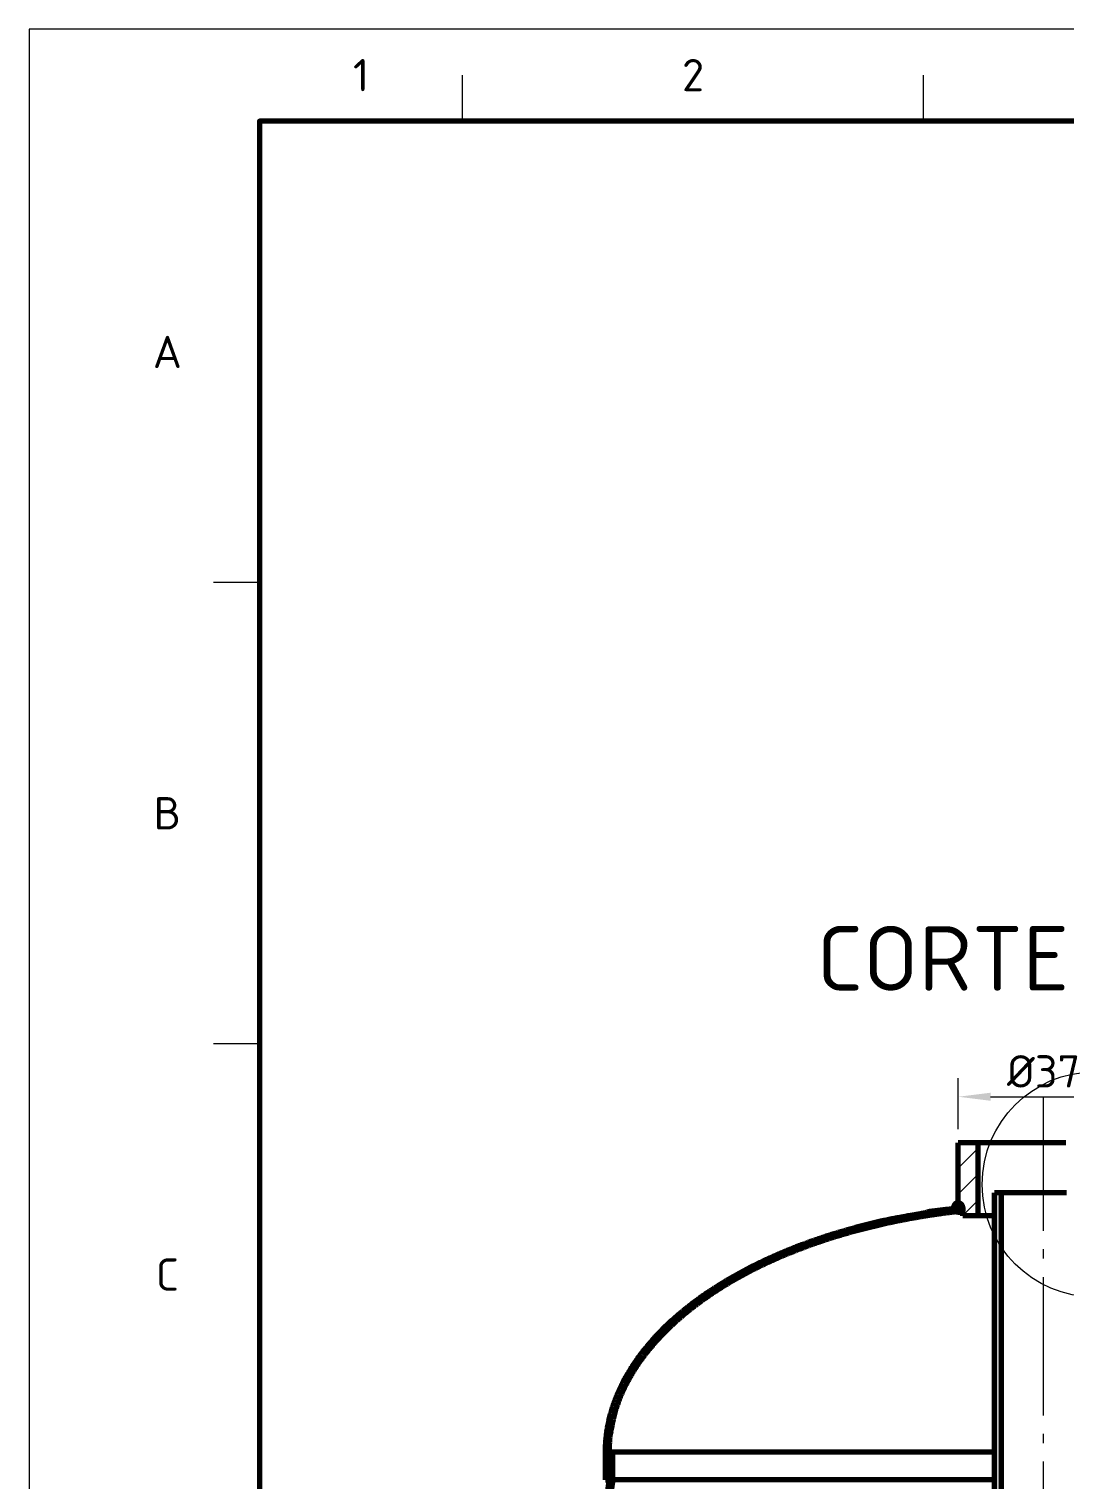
# Model space of a CAD drawing. Header units: millimetres. Extents: x 0 to 2382, y 0 to 420.
# Drawn here: x 654 to 766.3, y 262.7 to 420 of the extents above; entities that cross this region are included whole.
import ezdxf
from ezdxf.enums import TextEntityAlignment as Align

# ---------------------------------------------------------------- set-up
doc = ezdxf.new("R2010")
doc.units = ezdxf.units.MM
doc.linetypes.add('IRAM-F-TRAZO-PUNTO', pattern=[20, 15, -2, 1, -2])
for name, color, linetype, lineweight in [('01-VISIBLE', 7, 'CONTINUOUS', 70), ('03-EJE', 1, 'IRAM-F-TRAZO-PUNTO', 18), ('04-COTA', 3, 'CONTINUOUS', 18), ('05-RAYADO', 8, 'CONTINUOUS', 18), ('06-TEXTO', 7, 'CONTINUOUS', 25), ('07-RECUADRO', 7, 'CONTINUOUS', 70), ('08-FINA', 5, 'CONTINUOUS', 18)]:
    doc.layers.add(name, color=color, linetype=linetype, lineweight=lineweight)
doc.styles.add('ISO3098', font='isocpeur.ttf')
doc.dimstyles.new('FLAMA-IRAM', dxfattribs={"dimtxt": 3.5, "dimasz": 3.5, "dimexe": 2, "dimexo": 1.5, "dimgap": 1, "dimtad": 1, "dimdec": 1, "dimtxsty": 'ISO3098', "dimblk": 'IRAM_FLECHA', "dimblk1": 'IRAM_FLECHA', "dimblk2": 'IRAM_FLECHA', "dimcen": 2.5, "dimclrd": 256, "dimclre": 256, "dimclrt": 256, "dimazin": 3, "dimtfac": 1, "dimtmove": 0, "dimatfit": 3, "dimlwd": 18, "dimlwe": 18})

# ---------------------------------------------------------------- blocks, each defined once
blk = doc.blocks.new('IRAM_FLECHA')
blk.add_solid([(0, 0), (-1, 0.125), (-1, -0.125)])

msp = doc.modelspace()

# ---------------------------------------------------------------- hatches: boundary and pattern name
at = {"layer": '05-RAYADO'}
h = msp.add_hatch(dxfattribs=at)
h.set_pattern_fill('ANSI31', scale=0.62992)
h.paths.add_polyline_path([(756.906, 291.368), (755.245, 291.368), (755.245, 292.269), (754.75, 292.269), (754.75, 299.269), (756.906, 299.269)])
h = msp.add_hatch(color=7, dxfattribs=at)
h.dxf.hatch_style = 1
h.paths.add_polyline_path([(754.25, 292.269), (754.26, 292.37), (754.291, 292.466), (754.34, 292.555), (754.406, 292.631), (754.486, 292.693), (754.576, 292.738), (754.674, 292.763), (754.775, 292.768), (754.875, 292.753), (754.97, 292.718), (755.056, 292.664), (755.129, 292.595), (755.187, 292.512), (755.227, 292.419), (755.247, 292.32), (755.247, 292.218), (755.227, 292.119), (755.187, 292.026), (755.129, 291.943), (755.056, 291.874), (754.97, 291.82), (754.875, 291.785), (754.775, 291.77), (754.674, 291.775), (754.576, 291.8), (754.486, 291.845), (754.406, 291.907), (754.34, 291.983), (754.291, 292.072), (754.26, 292.168)])
h = msp.add_hatch(color=7, dxfattribs=at)
h.dxf.hatch_style = 1
h.paths.add_polyline_path([(759.425, 126.131), (758.675, 126.131), (758.675, 293.869), (759.425, 293.869)])
h = msp.add_hatch(color=7, dxfattribs=at)
h.dxf.hatch_style = 1
h.paths.add_polyline_path([(716.9, 262.731), (716.5, 262.731), (716.5, 265.731), (716.501, 265.858), (716.502, 265.985), (716.505, 266.112), (716.508, 266.24), (716.513, 266.367), (716.519, 266.494), (716.526, 266.621), (716.533, 266.748), (716.542, 266.874), (716.552, 267.001), (716.563, 267.128), (716.575, 267.254), (716.589, 267.381), (716.603, 267.507), (716.618, 267.634), (716.634, 267.76), (716.651, 267.886), (716.67, 268.012), (716.689, 268.137), (716.709, 268.263), (716.731, 268.388), (716.753, 268.513), (716.776, 268.638), (716.801, 268.763), (716.826, 268.888), (716.852, 269.012), (716.88, 269.136), (716.908, 269.26), (716.937, 269.384), (716.967, 269.508), (716.998, 269.631), (717.03, 269.754), (717.063, 269.877), (717.097, 269.999), (717.132, 270.122), (717.168, 270.244), (717.205, 270.365), (717.243, 270.487), (717.281, 270.608), (717.321, 270.729), (717.361, 270.849), (717.403, 270.97), (717.445, 271.09), (717.488, 271.209), (717.532, 271.328), (717.577, 271.447), (717.622, 271.566), (717.669, 271.684), (717.716, 271.802), (717.765, 271.92), (717.814, 272.037), (717.864, 272.154), (717.914, 272.271), (717.966, 272.387), (718.018, 272.503), (718.072, 272.619), (718.125, 272.734), (718.18, 272.849), (718.236, 272.963), (718.292, 273.077), (718.349, 273.191), (718.407, 273.304), (718.465, 273.417), (718.524, 273.529), (718.584, 273.642), (718.645, 273.753), (718.707, 273.865), (718.769, 273.976), (718.832, 274.086), (718.895, 274.196), (718.959, 274.306), (719.024, 274.415), (719.09, 274.524), (719.156, 274.633), (719.223, 274.741), (719.29, 274.849), (719.359, 274.956), (719.427, 275.063), (719.497, 275.17), (719.567, 275.276), (719.638, 275.381), (719.709, 275.487), (719.781, 275.592), (719.853, 275.696), (719.927, 275.8), (720, 275.904), (720.075, 276.007), (720.149, 276.11), (720.225, 276.212), (720.301, 276.314), (720.377, 276.415), (720.454, 276.517), (720.532, 276.617), (720.61, 276.718), (720.689, 276.818), (720.768, 276.917), (720.848, 277.016), (720.928, 277.115), (721.009, 277.213), (721.09, 277.311), (721.172, 277.408), (721.254, 277.505), (721.337, 277.602), (721.42, 277.698), (721.504, 277.794), (721.588, 277.889), (721.673, 277.984), (721.758, 278.078), (721.843, 278.172), (721.929, 278.266), (722.016, 278.359), (722.103, 278.452), (722.19, 278.545), (722.278, 278.637), (722.366, 278.728), (722.454, 278.82), (722.543, 278.91), (722.633, 279.001), (722.722, 279.091), (722.813, 279.181), (722.903, 279.27), (722.994, 279.359), (723.086, 279.447), (723.177, 279.535), (723.269, 279.623), (723.362, 279.71), (723.455, 279.797), (723.548, 279.883), (723.642, 279.969), (723.736, 280.055), (723.83, 280.14), (723.925, 280.225), (724.02, 280.31), (724.115, 280.394), (724.211, 280.478), (724.307, 280.561), (724.403, 280.644), (724.5, 280.727), (724.597, 280.809), (724.694, 280.891), (724.792, 280.972), (724.89, 281.053), (724.988, 281.134), (725.086, 281.214), (725.185, 281.294), (725.284, 281.374), (725.384, 281.453), (725.484, 281.532), (725.584, 281.611), (725.684, 281.689), (725.785, 281.767), (725.886, 281.844), (725.987, 281.921), (726.088, 281.998), (726.19, 282.074), (726.292, 282.15), (726.394, 282.226), (726.497, 282.301), (726.599, 282.376), (726.702, 282.45), (726.806, 282.524), (726.909, 282.598), (727.013, 282.672), (727.117, 282.745), (727.221, 282.818), (727.326, 282.89), (727.431, 282.962), (727.536, 283.034), (727.641, 283.105), (727.746, 283.176), (727.852, 283.247), (727.958, 283.317), (728.064, 283.387), (728.17, 283.457), (728.277, 283.526), (728.384, 283.595), (728.491, 283.664), (728.598, 283.733), (728.705, 283.801), (728.813, 283.868), (728.921, 283.936), (729.029, 284.003), (729.137, 284.069), (729.246, 284.136), (729.354, 284.202), (729.463, 284.268), (729.572, 284.333), (729.681, 284.398), (729.791, 284.463), (729.901, 284.527), (730.01, 284.592), (730.12, 284.655), (730.23, 284.719), (730.341, 284.782), (730.451, 284.845), (730.562, 284.908), (730.673, 284.97), (730.784, 285.032), (730.895, 285.094), (731.007, 285.155), (731.118, 285.216), (731.23, 285.277), (731.342, 285.337), (731.454, 285.397), (731.566, 285.457), (731.678, 285.517), (731.791, 285.576), (731.904, 285.635), (732.016, 285.693), (732.129, 285.752), (732.243, 285.81), (732.356, 285.867), (732.469, 285.925), (732.583, 285.982), (732.697, 286.039), (732.811, 286.095), (732.925, 286.151), (733.039, 286.207), (733.153, 286.263), (733.268, 286.318), (733.382, 286.373), (733.497, 286.428), (733.612, 286.483), (733.727, 286.537), (733.842, 286.591), (733.957, 286.644), (734.073, 286.698), (734.188, 286.751), (734.304, 286.804), (734.42, 286.856), (734.536, 286.908), (734.652, 286.96), (734.768, 287.012), (734.884, 287.064), (735.001, 287.115), (735.117, 287.166), (735.234, 287.216), (735.351, 287.267), (735.468, 287.317), (735.585, 287.366), (735.702, 287.416), (735.819, 287.465), (735.936, 287.514), (736.054, 287.563), (736.171, 287.612), (736.289, 287.66), (736.407, 287.708), (736.524, 287.756), (736.642, 287.803), (736.76, 287.851), (736.879, 287.898), (736.997, 287.944), (737.115, 287.991), (737.234, 288.037), (737.352, 288.083), (737.471, 288.129), (737.59, 288.174), (737.709, 288.219), (737.828, 288.264), (737.947, 288.309), (738.066, 288.353), (738.185, 288.397), (738.304, 288.441), (738.424, 288.485), (738.543, 288.528), (738.663, 288.571), (738.783, 288.614), (738.903, 288.656), (739.023, 288.698), (739.143, 288.74), (739.263, 288.782), (739.383, 288.823), (739.504, 288.865), (739.624, 288.905), (739.744, 288.946), (739.865, 288.986), (739.986, 289.026), (740.107, 289.066), (740.227, 289.105), (740.348, 289.145), (740.469, 289.184), (740.591, 289.222), (740.712, 289.261), (740.833, 289.299), (740.954, 289.337), (741.076, 289.375), (741.197, 289.412), (741.319, 289.45), (741.44, 289.487), (741.562, 289.524), (741.684, 289.561), (741.806, 289.597), (741.928, 289.634), (742.049, 289.67), (742.171, 289.706), (742.293, 289.742), (742.415, 289.777), (742.538, 289.813), (742.66, 289.848), (742.782, 289.883), (742.904, 289.918), (743.026, 289.953), (743.149, 289.988), (743.271, 290.022), (743.394, 290.057), (743.516, 290.091), (743.639, 290.125), (743.761, 290.159), (743.884, 290.193), (744.006, 290.227), (744.129, 290.26), (744.252, 290.293), (744.375, 290.326), (744.497, 290.359), (744.62, 290.391), (744.743, 290.424), (744.867, 290.455), (744.99, 290.487), (745.113, 290.518), (745.236, 290.549), (745.36, 290.579), (745.483, 290.609), (745.607, 290.639), (745.731, 290.668), (745.855, 290.697), (745.979, 290.726), (746.103, 290.754), (746.227, 290.782), (746.351, 290.81), (746.475, 290.837), (746.599, 290.864), (746.724, 290.89), (746.848, 290.916), (746.973, 290.942), (747.097, 290.967), (747.222, 290.992), (747.347, 291.017), (747.471, 291.042), (747.596, 291.066), (747.721, 291.09), (747.846, 291.113), (747.971, 291.137), (748.096, 291.16), (748.221, 291.183), (748.346, 291.206), (748.471, 291.229), (748.596, 291.252), (748.722, 291.274), (748.847, 291.297), (748.972, 291.319), (749.097, 291.342), (749.222, 291.364), (749.347, 291.386), (749.473, 291.408), (749.598, 291.43), (749.723, 291.453), (749.848, 291.475), (749.974, 291.497), (750.099, 291.519), (750.224, 291.542), (750.349, 291.564), (750.474, 291.587), (750.599, 291.61), (750.724, 291.633), (750.849, 291.656), (750.974, 291.681), (751.099, 291.706), (751.223, 291.734), (751.345, 291.768), (751.464, 291.814), (751.587, 291.844), (751.713, 291.866), (751.838, 291.884), (751.964, 291.901), (752.09, 291.917), (752.217, 291.933), (752.343, 291.948), (752.469, 291.963), (752.595, 291.978), (752.722, 291.993), (752.848, 292.007), (752.974, 292.022), (753.101, 292.036), (753.227, 292.05), (753.354, 292.064), (753.48, 292.078), (753.606, 292.092), (753.733, 292.106), (753.859, 292.119), (753.986, 292.133), (754.112, 292.147), (754.238, 292.161), (754.365, 292.174), (754.491, 292.188), (754.618, 292.201), (754.744, 292.215), (754.871, 292.228), (754.997, 292.242), (755.124, 292.255), (755.25, 292.269), (755.25, 291.868), (755.125, 291.855), (755, 291.841), (754.875, 291.827), (754.751, 291.813), (754.626, 291.799), (754.501, 291.784), (754.376, 291.77), (754.251, 291.755), (754.127, 291.74), (754.002, 291.725), (753.877, 291.709), (753.753, 291.694), (753.628, 291.678), (753.504, 291.662), (753.379, 291.646), (753.254, 291.63), (753.13, 291.613), (753.005, 291.596), (752.881, 291.579), (752.757, 291.562), (752.632, 291.545), (752.508, 291.527), (752.383, 291.509), (752.259, 291.491), (752.135, 291.473), (752.011, 291.455), (751.886, 291.436), (751.762, 291.417), (751.638, 291.398), (751.514, 291.379), (751.39, 291.36), (751.266, 291.34), (751.142, 291.321), (751.018, 291.301), (750.894, 291.28), (750.77, 291.26), (750.646, 291.239), (750.522, 291.219), (750.398, 291.198), (750.274, 291.176), (750.15, 291.155), (750.027, 291.133), (749.903, 291.112), (749.779, 291.09), (749.656, 291.067), (749.532, 291.045), (749.409, 291.022), (749.285, 291), (749.162, 290.977), (749.038, 290.953), (748.915, 290.93), (748.791, 290.906), (748.668, 290.882), (748.545, 290.858), (748.422, 290.834), (748.298, 290.809), (748.175, 290.785), (748.052, 290.76), (747.929, 290.735), (747.806, 290.709), (747.683, 290.684), (747.56, 290.658), (747.437, 290.632), (747.314, 290.606), (747.192, 290.58), (747.069, 290.553), (746.946, 290.526), (746.823, 290.499), (746.701, 290.472), (746.578, 290.444), (746.456, 290.417), (746.333, 290.389), (746.211, 290.361), (746.088, 290.333), (745.966, 290.304), (745.844, 290.275), (745.722, 290.246), (745.599, 290.217), (745.477, 290.188), (745.355, 290.158), (745.233, 290.128), (745.111, 290.098), (744.989, 290.068), (744.867, 290.038), (744.746, 290.007), (744.624, 289.976), (744.502, 289.945), (744.381, 289.913), (744.259, 289.882), (744.137, 289.85), (744.016, 289.818), (743.895, 289.786), (743.773, 289.753), (743.652, 289.721), (743.531, 289.688), (743.41, 289.655), (743.288, 289.621), (743.167, 289.588), (743.046, 289.554), (742.926, 289.52), (742.805, 289.486), (742.684, 289.451), (742.563, 289.416), (742.443, 289.381), (742.322, 289.346), (742.201, 289.311), (742.081, 289.275), (741.961, 289.239), (741.84, 289.203), (741.72, 289.167), (741.6, 289.13), (741.48, 289.093), (741.36, 289.056), (741.24, 289.019), (741.12, 288.982), (741, 288.944), (740.88, 288.906), (740.761, 288.868), (740.641, 288.829), (740.522, 288.791), (740.402, 288.752), (740.283, 288.713), (740.164, 288.673), (740.044, 288.634), (739.925, 288.594), (739.806, 288.554), (739.687, 288.513), (739.568, 288.473), (739.45, 288.432), (739.331, 288.391), (739.212, 288.349), (739.094, 288.308), (738.975, 288.266), (738.857, 288.224), (738.739, 288.182), (738.621, 288.139), (738.502, 288.096), (738.384, 288.053), (738.267, 288.01), (738.149, 287.966), (738.031, 287.923), (737.913, 287.879), (737.796, 287.834), (737.678, 287.79), (737.561, 287.745), (737.444, 287.7), (737.327, 287.654), (737.21, 287.609), (737.093, 287.563), (736.976, 287.517), (736.859, 287.471), (736.742, 287.424), (736.626, 287.377), (736.509, 287.33), (736.393, 287.283), (736.277, 287.235), (736.161, 287.187), (736.045, 287.139), (735.929, 287.091), (735.813, 287.042), (735.697, 286.993), (735.582, 286.944), (735.466, 286.894), (735.351, 286.844), (735.236, 286.794), (735.121, 286.744), (735.006, 286.694), (734.891, 286.643), (734.776, 286.592), (734.661, 286.54), (734.547, 286.489), (734.433, 286.437), (734.318, 286.384), (734.204, 286.332), (734.09, 286.279), (733.976, 286.226), (733.863, 286.173), (733.749, 286.119), (733.636, 286.065), (733.522, 286.011), (733.409, 285.957), (733.296, 285.902), (733.183, 285.847), (733.07, 285.792), (732.958, 285.736), (732.845, 285.68), (732.733, 285.624), (732.62, 285.568), (732.508, 285.511), (732.396, 285.454), (732.285, 285.397), (732.173, 285.339), (732.062, 285.281), (731.95, 285.223), (731.839, 285.165), (731.728, 285.106), (731.617, 285.047), (731.507, 284.987), (731.396, 284.928), (731.286, 284.868), (731.176, 284.807), (731.065, 284.747), (730.956, 284.686), (730.846, 284.625), (730.736, 284.563), (730.627, 284.501), (730.518, 284.439), (730.409, 284.377), (730.3, 284.314), (730.191, 284.251), (730.083, 284.188), (729.975, 284.124), (729.867, 284.06), (729.759, 283.996), (729.651, 283.931), (729.543, 283.866), (729.436, 283.801), (729.329, 283.735), (729.222, 283.67), (729.115, 283.603), (729.009, 283.537), (728.902, 283.47), (728.796, 283.403), (728.69, 283.335), (728.585, 283.267), (728.479, 283.199), (728.374, 283.131), (728.269, 283.062), (728.164, 282.993), (728.059, 282.923), (727.955, 282.853), (727.851, 282.783), (727.747, 282.712), (727.643, 282.642), (727.54, 282.57), (727.436, 282.499), (727.333, 282.427), (727.231, 282.355), (727.128, 282.282), (727.026, 282.209), (726.924, 282.136), (726.822, 282.062), (726.721, 281.988), (726.619, 281.914), (726.518, 281.839), (726.418, 281.764), (726.317, 281.689), (726.217, 281.613), (726.117, 281.537), (726.017, 281.461), (725.918, 281.384), (725.819, 281.307), (725.72, 281.229), (725.622, 281.151), (725.523, 281.073), (725.425, 280.994), (725.328, 280.915), (725.23, 280.836), (725.133, 280.756), (725.037, 280.676), (724.94, 280.595), (724.844, 280.515), (724.748, 280.433), (724.653, 280.352), (724.558, 280.27), (724.463, 280.187), (724.368, 280.105), (724.274, 280.021), (724.18, 279.938), (724.087, 279.854), (723.994, 279.77), (723.901, 279.685), (723.809, 279.6), (723.716, 279.515), (723.625, 279.429), (723.533, 279.342), (723.442, 279.256), (723.352, 279.169), (723.262, 279.081), (723.172, 278.994), (723.082, 278.905), (722.993, 278.817), (722.905, 278.728), (722.817, 278.638), (722.729, 278.548), (722.641, 278.458), (722.554, 278.368), (722.468, 278.277), (722.382, 278.185), (722.296, 278.093), (722.211, 278.001), (722.126, 277.909), (722.041, 277.815), (721.958, 277.722), (721.874, 277.628), (721.791, 277.534), (721.708, 277.439), (721.626, 277.344), (721.545, 277.249), (721.463, 277.153), (721.383, 277.057), (721.303, 276.96), (721.223, 276.863), (721.144, 276.765), (721.065, 276.668), (720.987, 276.569), (720.909, 276.471), (720.832, 276.371), (720.755, 276.272), (720.679, 276.172), (720.604, 276.072), (720.529, 275.971), (720.454, 275.87), (720.381, 275.768), (720.307, 275.666), (720.235, 275.563), (720.163, 275.46), (720.091, 275.357), (720.02, 275.253), (719.95, 275.149), (719.881, 275.045), (719.812, 274.94), (719.744, 274.834), (719.676, 274.728), (719.609, 274.622), (719.543, 274.515), (719.477, 274.408), (719.412, 274.3), (719.348, 274.193), (719.285, 274.084), (719.222, 273.975), (719.159, 273.866), (719.098, 273.757), (719.037, 273.647), (718.977, 273.537), (718.917, 273.426), (718.858, 273.315), (718.8, 273.204), (718.742, 273.093), (718.685, 272.981), (718.629, 272.868), (718.573, 272.756), (718.518, 272.643), (718.464, 272.529), (718.411, 272.416), (718.358, 272.302), (718.306, 272.187), (718.254, 272.073), (718.204, 271.958), (718.155, 271.842), (718.106, 271.726), (718.058, 271.61), (718.012, 271.494), (717.966, 271.377), (717.921, 271.259), (717.878, 271.141), (717.835, 271.023), (717.793, 270.905), (717.753, 270.786), (717.714, 270.667), (717.675, 270.547), (717.638, 270.427), (717.602, 270.307), (717.567, 270.186), (717.533, 270.065), (717.5, 269.944), (717.468, 269.822), (717.437, 269.701), (717.407, 269.579), (717.377, 269.457), (717.348, 269.335), (717.32, 269.212), (717.292, 269.09), (717.265, 268.967), (717.238, 268.844), (717.212, 268.721), (717.187, 268.598), (717.162, 268.475), (717.138, 268.352), (717.114, 268.229), (717.09, 268.105), (717.067, 267.982), (717.045, 267.858), (717.023, 267.734), (717.004, 267.61), (716.985, 267.486), (716.969, 267.362), (716.956, 267.237), (716.944, 267.112), (716.934, 266.986), (716.926, 266.861), (716.919, 266.736), (716.914, 266.61), (716.91, 266.485), (716.906, 266.359), (716.904, 266.233), (716.902, 266.108), (716.901, 265.982), (716.9, 265.857), (716.9, 265.731)])
h = msp.add_hatch(color=7, dxfattribs=at)
h.dxf.hatch_style = 1
h.paths.add_polyline_path([(716.9, 114.731), (716.5, 114.731), (716.5, 260.231), (716.9, 262.731), (716.9, 265.731), (717.3, 265.731), (717.3, 262.731), (716.9, 260.231)])

# ---------------------------------------------------------------- linework, layer by layer
at = {"layer": '01-VISIBLE'}
for p, q in [((756.906, 299.269), (754.75, 299.269)), ((754.75, 292.269), (754.75, 299.269)), ((756.906, 291.368), (756.906, 299.269)), ((758.675, 126.131), (758.675, 293.869)), ((759.425, 293.869), (758.675, 293.869)), ((759.425, 126.131), (759.425, 293.869)), ((755.245, 292.269), (754.75, 292.269)), ((755.245, 291.368), (755.245, 292.269)), ((756.906, 291.368), (755.245, 291.368)), ((755.25, 292.269), (755.25, 291.868)), ((716.5, 262.731), (716.5, 265.731)), ((717.3, 265.731), (716.9, 265.731)), ((716.9, 262.731), (716.9, 265.731)), ((716.9, 265.731), (716.9, 262.731)), ((717.3, 262.731), (717.3, 265.731)), ((716.9, 262.731), (716.5, 260.231)), ((716.5, 262.731), (716.9, 262.731)), ((717.3, 262.731), (716.9, 260.231))]:
    msp.add_line(p, q, dxfattribs=at)
for points in [[(766.415, 299.269), (766.264, 299.269), (766.113, 299.269), (765.962, 299.269), (765.811, 299.269), (765.66, 299.269), (765.509, 299.269), (765.358, 299.269), (765.207, 299.269), (765.057, 299.269), (764.906, 299.269), (764.755, 299.269), (764.604, 299.269), (764.453, 299.269), (764.302, 299.269), (764.151, 299.269), (764, 299.269), (763.849, 299.269), (763.698, 299.269), (763.547, 299.269), (763.396, 299.269), (763.245, 299.269), (763.094, 299.269), (762.943, 299.269), (762.793, 299.269), (762.642, 299.269), (762.491, 299.269), (762.34, 299.269), (762.189, 299.269), (762.038, 299.269), (761.887, 299.269), (761.736, 299.269), (761.585, 299.269), (761.434, 299.269), (761.283, 299.269), (761.132, 299.269), (760.981, 299.269), (760.83, 299.269), (760.679, 299.269), (760.528, 299.269), (760.378, 299.269), (760.227, 299.269), (760.076, 299.269), (759.925, 299.269), (759.774, 299.269), (759.623, 299.269), (759.472, 299.269), (759.321, 299.269), (759.17, 299.269), (759.019, 299.269), (758.868, 299.269), (758.717, 299.269), (758.566, 299.269), (758.415, 299.269), (758.264, 299.269), (758.113, 299.269), (757.963, 299.269), (757.812, 299.269), (757.661, 299.269), (757.51, 299.269), (757.359, 299.269), (757.208, 299.269), (757.057, 299.269), (756.906, 299.269)], [(766.475, 293.869), (766.325, 293.869), (766.175, 293.869), (766.025, 293.869), (765.875, 293.869), (765.725, 293.869), (765.575, 293.869), (765.425, 293.869), (765.275, 293.869), (765.125, 293.869), (764.975, 293.869), (764.825, 293.869), (764.675, 293.869), (764.525, 293.869), (764.375, 293.869), (764.225, 293.869), (764.075, 293.869), (763.925, 293.869), (763.775, 293.869), (763.625, 293.869), (763.475, 293.869), (763.325, 293.869), (763.175, 293.869), (763.025, 293.869), (762.875, 293.869), (762.725, 293.869), (762.575, 293.869), (762.425, 293.869), (762.275, 293.869), (762.125, 293.869), (761.975, 293.869), (761.825, 293.869), (761.675, 293.869), (761.525, 293.869), (761.375, 293.869), (761.225, 293.869), (761.075, 293.869), (760.925, 293.869), (760.775, 293.869), (760.625, 293.869), (760.475, 293.869), (760.325, 293.869), (760.175, 293.869), (760.025, 293.869), (759.875, 293.869), (759.725, 293.869), (759.575, 293.869), (759.425, 293.869)], [(716.5, 265.731), (716.501, 265.881), (716.503, 266.031), (716.507, 266.181), (716.512, 266.331), (716.518, 266.481), (716.526, 266.631), (716.536, 266.781), (716.547, 266.93), (716.559, 267.08), (716.573, 267.229), (716.588, 267.378), (716.605, 267.527), (716.623, 267.676), (716.643, 267.825), (716.664, 267.974), (716.687, 268.122), (716.711, 268.27), (716.736, 268.418), (716.763, 268.566), (716.791, 268.713), (716.82, 268.86), (716.851, 269.007), (716.883, 269.154), (716.917, 269.3), (716.952, 269.446), (716.988, 269.591), (717.026, 269.737), (717.065, 269.881), (717.105, 270.026), (717.146, 270.17), (717.189, 270.314), (717.233, 270.457), (717.279, 270.6), (717.325, 270.743), (717.373, 270.885), (717.423, 271.027), (717.473, 271.168), (717.525, 271.309), (717.578, 271.45), (717.632, 271.59), (717.687, 271.729), (717.743, 271.868), (717.801, 272.007), (717.86, 272.145), (717.919, 272.282), (717.98, 272.419), (718.043, 272.556), (718.106, 272.692), (718.17, 272.828), (718.235, 272.963), (718.302, 273.097), (718.369, 273.231), (718.438, 273.365), (718.508, 273.498), (718.578, 273.63), (718.65, 273.762), (718.722, 273.893), (718.796, 274.024), (718.871, 274.154), (718.946, 274.284), (719.023, 274.413), (719.1, 274.541), (719.178, 274.669), (719.258, 274.797), (719.338, 274.924), (719.419, 275.05), (719.501, 275.176), (719.584, 275.301), (719.667, 275.425), (719.752, 275.549), (719.837, 275.673), (719.923, 275.795), (720.01, 275.918), (720.098, 276.039), (720.187, 276.16), (720.276, 276.281), (720.366, 276.401), (720.457, 276.52), (720.549, 276.639), (720.641, 276.757), (720.734, 276.875), (720.828, 276.992), (720.923, 277.108), (721.018, 277.224), (721.114, 277.339), (721.211, 277.454), (721.308, 277.568), (721.406, 277.682), (721.505, 277.795), (721.604, 277.907), (721.704, 278.019), (721.805, 278.13), (721.906, 278.241), (722.008, 278.351), (722.111, 278.461), (722.214, 278.57), (722.318, 278.678), (722.422, 278.786), (722.527, 278.894), (722.632, 279), (722.738, 279.107), (722.845, 279.212), (722.952, 279.317), (723.059, 279.422), (723.168, 279.526), (723.276, 279.629), (723.386, 279.732), (723.495, 279.834), (723.605, 279.936), (723.716, 280.038), (723.827, 280.138), (723.939, 280.238), (724.051, 280.338), (724.164, 280.437), (724.277, 280.536), (724.391, 280.634), (724.505, 280.731), (724.619, 280.828), (724.734, 280.925), (724.85, 281.02), (724.966, 281.116), (725.082, 281.211), (725.198, 281.305), (725.316, 281.399), (725.433, 281.492), (725.551, 281.585), (725.669, 281.677), (725.788, 281.769), (725.907, 281.86), (726.026, 281.951), (726.146, 282.041), (726.267, 282.131), (726.387, 282.22), (726.508, 282.309), (726.629, 282.397), (726.751, 282.485), (726.873, 282.573), (726.996, 282.659), (727.118, 282.746), (727.241, 282.831), (727.365, 282.917), (727.489, 283.002), (727.613, 283.086), (727.737, 283.17), (727.862, 283.253), (727.987, 283.336), (728.112, 283.419), (728.238, 283.501), (728.364, 283.582), (728.49, 283.664), (728.616, 283.744), (728.743, 283.824), (728.87, 283.904), (728.998, 283.983), (729.125, 284.062), (729.253, 284.14), (729.382, 284.218), (729.51, 284.296), (729.639, 284.373), (729.768, 284.449), (729.897, 284.526), (730.027, 284.601), (730.157, 284.676), (730.287, 284.751), (730.417, 284.826), (730.548, 284.899), (730.678, 284.973), (730.809, 285.046), (730.941, 285.119), (731.072, 285.191), (731.204, 285.263), (731.336, 285.334), (731.468, 285.405), (731.601, 285.475), (731.733, 285.546), (731.866, 285.615), (731.999, 285.684), (732.133, 285.753), (732.266, 285.822), (732.4, 285.89), (732.534, 285.957), (732.668, 286.024), (732.803, 286.091), (732.937, 286.158), (733.072, 286.223), (733.207, 286.289), (733.342, 286.354), (733.477, 286.419), (733.613, 286.483), (733.749, 286.547), (733.885, 286.611), (734.021, 286.674), (734.157, 286.736), (734.294, 286.799), (734.43, 286.861), (734.567, 286.922), (734.704, 286.984), (734.841, 287.044), (734.978, 287.105), (735.116, 287.165), (735.254, 287.225), (735.391, 287.284), (735.529, 287.343), (735.668, 287.402), (735.806, 287.46), (735.944, 287.518), (736.083, 287.575), (736.222, 287.632), (736.36, 287.689), (736.499, 287.746), (736.639, 287.802), (736.778, 287.858), (736.917, 287.913), (737.057, 287.968), (737.197, 288.023), (737.337, 288.077), (737.477, 288.131), (737.617, 288.184), (737.757, 288.238), (737.897, 288.29), (738.038, 288.343), (738.179, 288.395), (738.32, 288.447), (738.461, 288.498), (738.602, 288.549), (738.743, 288.6), (738.884, 288.65), (739.026, 288.7), (739.168, 288.749), (739.309, 288.798), (739.451, 288.847), (739.593, 288.895), (739.736, 288.943), (739.878, 288.99), (740.02, 289.038), (740.163, 289.084), (740.306, 289.131), (740.448, 289.177), (740.591, 289.223), (740.734, 289.268), (740.877, 289.313), (741.021, 289.358), (741.164, 289.402), (741.307, 289.446), (741.451, 289.49), (741.594, 289.534), (741.738, 289.577), (741.882, 289.62), (742.026, 289.663), (742.17, 289.705), (742.314, 289.748), (742.458, 289.79), (742.602, 289.831), (742.746, 289.873), (742.89, 289.914), (743.034, 289.955), (743.179, 289.996), (743.323, 290.037), (743.468, 290.078), (743.612, 290.118), (743.757, 290.158), (743.901, 290.198), (744.046, 290.238), (744.191, 290.277), (744.336, 290.316), (744.481, 290.355), (744.626, 290.393), (744.771, 290.431), (744.916, 290.468), (745.062, 290.505), (745.207, 290.541), (745.353, 290.577), (745.499, 290.613), (745.645, 290.648), (745.791, 290.682), (745.937, 290.716), (746.083, 290.75), (746.23, 290.783), (746.376, 290.815), (746.523, 290.847), (746.669, 290.878), (746.816, 290.909), (746.963, 290.94), (747.11, 290.97), (747.257, 290.999), (747.404, 291.028), (747.552, 291.057), (747.699, 291.085), (747.846, 291.113), (747.994, 291.141), (748.141, 291.169), (748.289, 291.196), (748.437, 291.223), (748.584, 291.25), (748.732, 291.276), (748.88, 291.303), (749.027, 291.329), (749.175, 291.355), (749.323, 291.382), (749.47, 291.408), (749.618, 291.434), (749.766, 291.46), (749.914, 291.486), (750.061, 291.513), (750.209, 291.539), (750.357, 291.565), (750.504, 291.592), (750.652, 291.619), (750.8, 291.647), (750.947, 291.675), (751.094, 291.705), (751.24, 291.738), (751.384, 291.782), (751.525, 291.831), (751.673, 291.859), (751.821, 291.882), (751.97, 291.902), (752.118, 291.921), (752.267, 291.939), (752.416, 291.957), (752.565, 291.975), (752.714, 291.992), (752.863, 292.009), (753.013, 292.026), (753.162, 292.043), (753.311, 292.059), (753.46, 292.076), (753.609, 292.092), (753.758, 292.108), (753.907, 292.125), (754.057, 292.141), (754.206, 292.157), (754.355, 292.173), (754.504, 292.189), (754.653, 292.205), (754.802, 292.221), (754.952, 292.237), (755.101, 292.253), (755.25, 292.269)], [(755.25, 291.868), (755.1, 291.852), (754.951, 291.835), (754.801, 291.819), (754.652, 291.802), (754.502, 291.785), (754.353, 291.767), (754.204, 291.749), (754.054, 291.731), (753.905, 291.713), (753.756, 291.694), (753.607, 291.675), (753.457, 291.656), (753.308, 291.637), (753.159, 291.617), (753.01, 291.597), (752.861, 291.576), (752.712, 291.556), (752.563, 291.535), (752.414, 291.514), (752.265, 291.492), (752.116, 291.47), (751.967, 291.448), (751.819, 291.426), (751.67, 291.403), (751.521, 291.38), (751.373, 291.357), (751.224, 291.334), (751.076, 291.31), (750.927, 291.286), (750.779, 291.262), (750.63, 291.237), (750.482, 291.212), (750.334, 291.187), (750.185, 291.161), (750.037, 291.135), (749.889, 291.109), (749.741, 291.083), (749.593, 291.056), (749.445, 291.029), (749.297, 291.002), (749.149, 290.974), (749.001, 290.946), (748.853, 290.918), (748.706, 290.89), (748.558, 290.861), (748.411, 290.832), (748.263, 290.802), (748.116, 290.773), (747.968, 290.743), (747.821, 290.712), (747.673, 290.682), (747.526, 290.651), (747.379, 290.62), (747.232, 290.588), (747.085, 290.556), (746.938, 290.524), (746.791, 290.492), (746.644, 290.459), (746.497, 290.426), (746.351, 290.393), (746.204, 290.359), (746.058, 290.325), (745.911, 290.291), (745.765, 290.257), (745.618, 290.222), (745.472, 290.187), (745.326, 290.151), (745.18, 290.115), (745.034, 290.079), (744.888, 290.043), (744.742, 290.006), (744.596, 289.969), (744.45, 289.931), (744.305, 289.894), (744.159, 289.856), (744.014, 289.817), (743.868, 289.779), (743.723, 289.74), (743.578, 289.701), (743.433, 289.661), (743.288, 289.621), (743.143, 289.581), (742.998, 289.54), (742.853, 289.499), (742.709, 289.458), (742.564, 289.417), (742.419, 289.375), (742.275, 289.332), (742.131, 289.29), (741.987, 289.247), (741.842, 289.204), (741.698, 289.16), (741.555, 289.116), (741.411, 289.072), (741.267, 289.028), (741.124, 288.983), (740.98, 288.938), (740.837, 288.892), (740.693, 288.846), (740.55, 288.8), (740.407, 288.753), (740.264, 288.706), (740.121, 288.659), (739.979, 288.612), (739.836, 288.564), (739.694, 288.515), (739.551, 288.467), (739.409, 288.418), (739.267, 288.368), (739.125, 288.319), (738.983, 288.269), (738.841, 288.218), (738.7, 288.168), (738.558, 288.117), (738.417, 288.065), (738.276, 288.013), (738.135, 287.961), (737.994, 287.909), (737.853, 287.856), (737.712, 287.802), (737.572, 287.749), (737.431, 287.695), (737.291, 287.641), (737.151, 287.586), (737.011, 287.531), (736.871, 287.475), (736.731, 287.42), (736.592, 287.363), (736.452, 287.307), (736.313, 287.25), (736.174, 287.193), (736.035, 287.135), (735.896, 287.077), (735.758, 287.018), (735.619, 286.96), (735.481, 286.9), (735.343, 286.841), (735.205, 286.781), (735.067, 286.721), (734.929, 286.66), (734.792, 286.599), (734.655, 286.537), (734.517, 286.475), (734.381, 286.413), (734.244, 286.35), (734.107, 286.287), (733.971, 286.224), (733.835, 286.16), (733.699, 286.095), (733.563, 286.031), (733.427, 285.966), (733.292, 285.9), (733.157, 285.834), (733.022, 285.768), (732.887, 285.701), (732.752, 285.634), (732.618, 285.566), (732.484, 285.499), (732.35, 285.43), (732.216, 285.361), (732.082, 285.292), (731.949, 285.222), (731.816, 285.152), (731.683, 285.082), (731.55, 285.011), (731.418, 284.94), (731.286, 284.868), (731.154, 284.795), (731.022, 284.723), (730.891, 284.65), (730.759, 284.576), (730.628, 284.502), (730.498, 284.428), (730.367, 284.353), (730.237, 284.278), (730.107, 284.202), (729.977, 284.126), (729.848, 284.049), (729.719, 283.972), (729.59, 283.894), (729.461, 283.816), (729.333, 283.738), (729.205, 283.659), (729.077, 283.579), (728.95, 283.5), (728.822, 283.419), (728.695, 283.338), (728.569, 283.257), (728.443, 283.175), (728.317, 283.093), (728.191, 283.01), (728.066, 282.927), (727.941, 282.844), (727.816, 282.759), (727.692, 282.675), (727.568, 282.59), (727.444, 282.504), (727.321, 282.418), (727.198, 282.331), (727.075, 282.244), (726.953, 282.157), (726.831, 282.068), (726.709, 281.98), (726.588, 281.891), (726.467, 281.801), (726.347, 281.711), (726.227, 281.62), (726.107, 281.529), (725.988, 281.438), (725.869, 281.345), (725.75, 281.253), (725.632, 281.159), (725.515, 281.066), (725.397, 280.971), (725.28, 280.877), (725.164, 280.781), (725.048, 280.686), (724.933, 280.589), (724.818, 280.492), (724.703, 280.395), (724.589, 280.297), (724.475, 280.198), (724.362, 280.099), (724.249, 279.999), (724.137, 279.899), (724.025, 279.799), (723.914, 279.697), (723.804, 279.595), (723.693, 279.493), (723.584, 279.39), (723.475, 279.286), (723.366, 279.182), (723.258, 279.078), (723.15, 278.972), (723.044, 278.867), (722.937, 278.76), (722.831, 278.653), (722.726, 278.546), (722.622, 278.438), (722.518, 278.329), (722.414, 278.22), (722.311, 278.11), (722.209, 277.999), (722.108, 277.888), (722.007, 277.777), (721.906, 277.665), (721.807, 277.552), (721.708, 277.439), (721.61, 277.325), (721.512, 277.21), (721.415, 277.095), (721.319, 276.98), (721.223, 276.864), (721.128, 276.747), (721.034, 276.629), (720.941, 276.511), (720.848, 276.393), (720.757, 276.274), (720.666, 276.154), (720.575, 276.034), (720.486, 275.913), (720.397, 275.791), (720.309, 275.669), (720.223, 275.546), (720.137, 275.423), (720.051, 275.299), (719.967, 275.174), (719.884, 275.049), (719.801, 274.923), (719.72, 274.797), (719.639, 274.67), (719.56, 274.542), (719.481, 274.414), (719.403, 274.285), (719.326, 274.156), (719.251, 274.026), (719.176, 273.895), (719.102, 273.764), (719.029, 273.633), (718.957, 273.501), (718.886, 273.368), (718.816, 273.235), (718.747, 273.101), (718.678, 272.967), (718.611, 272.833), (718.545, 272.698), (718.48, 272.562), (718.415, 272.426), (718.352, 272.29), (718.29, 272.153), (718.229, 272.015), (718.169, 271.877), (718.111, 271.738), (718.054, 271.599), (717.998, 271.459), (717.944, 271.319), (717.891, 271.178), (717.84, 271.037), (717.79, 270.895), (717.742, 270.752), (717.695, 270.609), (717.65, 270.466), (717.607, 270.322), (717.565, 270.177), (717.524, 270.032), (717.485, 269.887), (717.447, 269.742), (717.411, 269.596), (717.375, 269.45), (717.34, 269.303), (717.307, 269.156), (717.274, 269.01), (717.242, 268.863), (717.211, 268.715), (717.181, 268.568), (717.151, 268.421), (717.122, 268.273), (717.094, 268.125), (717.067, 267.977), (717.04, 267.829), (717.015, 267.681), (716.992, 267.532), (716.972, 267.383), (716.955, 267.234), (716.941, 267.084), (716.93, 266.934), (716.922, 266.784), (716.915, 266.633), (716.91, 266.483), (716.906, 266.333), (716.903, 266.182), (716.901, 266.032), (716.9, 265.881), (716.9, 265.731)], [(754.75, 291.769), (754.833, 291.769), (754.915, 291.769), (754.998, 291.769), (755.08, 291.769), (755.163, 291.769), (755.245, 291.769)], [(758.675, 291.368), (758.514, 291.368), (758.353, 291.368), (758.193, 291.368), (758.032, 291.368), (757.871, 291.368), (757.71, 291.368), (757.549, 291.368), (757.388, 291.368), (757.228, 291.368), (757.067, 291.368), (756.906, 291.368)], [(758.675, 265.731), (758.525, 265.731), (758.374, 265.731), (758.224, 265.731), (758.073, 265.731), (757.923, 265.731), (757.772, 265.731), (757.622, 265.731), (757.471, 265.731), (757.321, 265.731), (757.17, 265.731), (757.02, 265.731), (756.87, 265.731), (756.719, 265.731), (756.569, 265.731), (756.418, 265.731), (756.268, 265.731), (756.117, 265.731), (755.967, 265.731), (755.816, 265.731), (755.666, 265.731), (755.515, 265.731), (755.365, 265.731), (755.215, 265.731), (755.064, 265.731), (754.914, 265.731), (754.763, 265.731), (754.613, 265.731), (754.462, 265.731), (754.312, 265.731), (754.161, 265.731), (754.011, 265.731), (753.86, 265.731), (753.71, 265.731), (753.56, 265.731), (753.409, 265.731), (753.259, 265.731), (753.108, 265.731), (752.958, 265.731), (752.807, 265.731), (752.657, 265.731), (752.506, 265.731), (752.356, 265.731), (752.205, 265.731), (752.055, 265.731), (751.905, 265.731), (751.754, 265.731), (751.604, 265.731), (751.453, 265.731), (751.303, 265.731), (751.152, 265.731), (751.002, 265.731), (750.851, 265.731), (750.701, 265.731), (750.55, 265.731), (750.4, 265.731), (750.25, 265.731), (750.099, 265.731), (749.949, 265.731), (749.798, 265.731), (749.648, 265.731), (749.497, 265.731), (749.347, 265.731), (749.196, 265.731), (749.046, 265.731), (748.895, 265.731), (748.745, 265.731), (748.595, 265.731), (748.444, 265.731), (748.294, 265.731), (748.143, 265.731), (747.993, 265.731), (747.842, 265.731), (747.692, 265.731), (747.541, 265.731), (747.391, 265.731), (747.24, 265.731), (747.09, 265.731), (746.94, 265.731), (746.789, 265.731), (746.639, 265.731), (746.488, 265.731), (746.338, 265.731), (746.187, 265.731), (746.037, 265.731), (745.886, 265.731), (745.736, 265.731), (745.585, 265.731), (745.435, 265.731), (745.285, 265.731), (745.134, 265.731), (744.984, 265.731), (744.833, 265.731), (744.683, 265.731), (744.532, 265.731), (744.382, 265.731), (744.231, 265.731), (744.081, 265.731), (743.93, 265.731), (743.78, 265.731), (743.63, 265.731), (743.479, 265.731), (743.329, 265.731), (743.178, 265.731), (743.028, 265.731), (742.877, 265.731), (742.727, 265.731), (742.576, 265.731), (742.426, 265.731), (742.275, 265.731), (742.125, 265.731), (741.975, 265.731), (741.824, 265.731), (741.674, 265.731), (741.523, 265.731), (741.373, 265.731), (741.222, 265.731), (741.072, 265.731), (740.921, 265.731), (740.771, 265.731), (740.62, 265.731), (740.47, 265.731), (740.32, 265.731), (740.169, 265.731), (740.019, 265.731), (739.868, 265.731), (739.718, 265.731), (739.567, 265.731), (739.417, 265.731), (739.266, 265.731), (739.116, 265.731), (738.965, 265.731), (738.815, 265.731), (738.665, 265.731), (738.514, 265.731), (738.364, 265.731), (738.213, 265.731), (738.063, 265.731), (737.912, 265.731), (737.762, 265.731), (737.611, 265.731), (737.461, 265.731), (737.31, 265.731), (737.16, 265.731), (737.01, 265.731), (736.859, 265.731), (736.709, 265.731), (736.558, 265.731), (736.408, 265.731), (736.257, 265.731), (736.107, 265.731), (735.956, 265.731), (735.806, 265.731), (735.655, 265.731), (735.505, 265.731), (735.355, 265.731), (735.204, 265.731), (735.054, 265.731), (734.903, 265.731), (734.753, 265.731), (734.602, 265.731), (734.452, 265.731), (734.301, 265.731), (734.151, 265.731), (734, 265.731), (733.85, 265.731), (733.7, 265.731), (733.549, 265.731), (733.399, 265.731), (733.248, 265.731), (733.098, 265.731), (732.947, 265.731), (732.797, 265.731), (732.646, 265.731), (732.496, 265.731), (732.345, 265.731), (732.195, 265.731), (732.045, 265.731), (731.894, 265.731), (731.744, 265.731), (731.593, 265.731), (731.443, 265.731), (731.292, 265.731), (731.142, 265.731), (730.991, 265.731), (730.841, 265.731), (730.69, 265.731), (730.54, 265.731), (730.39, 265.731), (730.239, 265.731), (730.089, 265.731), (729.938, 265.731), (729.788, 265.731), (729.637, 265.731), (729.487, 265.731), (729.336, 265.731), (729.186, 265.731), (729.035, 265.731), (728.885, 265.731), (728.735, 265.731), (728.584, 265.731), (728.434, 265.731), (728.283, 265.731), (728.133, 265.731), (727.982, 265.731), (727.832, 265.731), (727.681, 265.731), (727.531, 265.731), (727.38, 265.731), (727.23, 265.731), (727.08, 265.731), (726.929, 265.731), (726.779, 265.731), (726.628, 265.731), (726.478, 265.731), (726.327, 265.731), (726.177, 265.731), (726.026, 265.731), (725.876, 265.731), (725.725, 265.731), (725.575, 265.731), (725.425, 265.731), (725.274, 265.731), (725.124, 265.731), (724.973, 265.731), (724.823, 265.731), (724.672, 265.731), (724.522, 265.731), (724.371, 265.731), (724.221, 265.731), (724.07, 265.731), (723.92, 265.731), (723.77, 265.731), (723.619, 265.731), (723.469, 265.731), (723.318, 265.731), (723.168, 265.731), (723.017, 265.731), (722.867, 265.731), (722.716, 265.731), (722.566, 265.731), (722.415, 265.731), (722.265, 265.731), (722.115, 265.731), (721.964, 265.731), (721.814, 265.731), (721.663, 265.731), (721.513, 265.731), (721.362, 265.731), (721.212, 265.731), (721.061, 265.731), (720.911, 265.731), (720.76, 265.731), (720.61, 265.731), (720.46, 265.731), (720.309, 265.731), (720.159, 265.731), (720.008, 265.731), (719.858, 265.731), (719.707, 265.731), (719.557, 265.731), (719.406, 265.731), (719.256, 265.731), (719.105, 265.731), (718.955, 265.731), (718.805, 265.731), (718.654, 265.731), (718.504, 265.731), (718.353, 265.731), (718.203, 265.731), (718.052, 265.731), (717.902, 265.731), (717.751, 265.731), (717.601, 265.731), (717.45, 265.731), (717.3, 265.731)], [(717.3, 262.731), (717.233, 262.731), (717.167, 262.731), (717.1, 262.731), (717.033, 262.731), (716.967, 262.731), (716.9, 262.731)], [(758.675, 262.731), (758.525, 262.731), (758.374, 262.731), (758.224, 262.731), (758.073, 262.731), (757.923, 262.731), (757.772, 262.731), (757.622, 262.731), (757.471, 262.731), (757.321, 262.731), (757.17, 262.731), (757.02, 262.731), (756.87, 262.731), (756.719, 262.731), (756.569, 262.731), (756.418, 262.731), (756.268, 262.731), (756.117, 262.731), (755.967, 262.731), (755.816, 262.731), (755.666, 262.731), (755.515, 262.731), (755.365, 262.731), (755.215, 262.731), (755.064, 262.731), (754.914, 262.731), (754.763, 262.731), (754.613, 262.731), (754.462, 262.731), (754.312, 262.731), (754.161, 262.731), (754.011, 262.731), (753.86, 262.731), (753.71, 262.731), (753.56, 262.731), (753.409, 262.731), (753.259, 262.731), (753.108, 262.731), (752.958, 262.731), (752.807, 262.731), (752.657, 262.731), (752.506, 262.731), (752.356, 262.731), (752.205, 262.731), (752.055, 262.731), (751.905, 262.731), (751.754, 262.731), (751.604, 262.731), (751.453, 262.731), (751.303, 262.731), (751.152, 262.731), (751.002, 262.731), (750.851, 262.731), (750.701, 262.731), (750.55, 262.731), (750.4, 262.731), (750.25, 262.731), (750.099, 262.731), (749.949, 262.731), (749.798, 262.731), (749.648, 262.731), (749.497, 262.731), (749.347, 262.731), (749.196, 262.731), (749.046, 262.731), (748.895, 262.731), (748.745, 262.731), (748.595, 262.731), (748.444, 262.731), (748.294, 262.731), (748.143, 262.731), (747.993, 262.731), (747.842, 262.731), (747.692, 262.731), (747.541, 262.731), (747.391, 262.731), (747.24, 262.731), (747.09, 262.731), (746.94, 262.731), (746.789, 262.731), (746.639, 262.731), (746.488, 262.731), (746.338, 262.731), (746.187, 262.731), (746.037, 262.731), (745.886, 262.731), (745.736, 262.731), (745.585, 262.731), (745.435, 262.731), (745.285, 262.731), (745.134, 262.731), (744.984, 262.731), (744.833, 262.731), (744.683, 262.731), (744.532, 262.731), (744.382, 262.731), (744.231, 262.731), (744.081, 262.731), (743.93, 262.731), (743.78, 262.731), (743.63, 262.731), (743.479, 262.731), (743.329, 262.731), (743.178, 262.731), (743.028, 262.731), (742.877, 262.731), (742.727, 262.731), (742.576, 262.731), (742.426, 262.731), (742.275, 262.731), (742.125, 262.731), (741.975, 262.731), (741.824, 262.731), (741.674, 262.731), (741.523, 262.731), (741.373, 262.731), (741.222, 262.731), (741.072, 262.731), (740.921, 262.731), (740.771, 262.731), (740.62, 262.731), (740.47, 262.731), (740.32, 262.731), (740.169, 262.731), (740.019, 262.731), (739.868, 262.731), (739.718, 262.731), (739.567, 262.731), (739.417, 262.731), (739.266, 262.731), (739.116, 262.731), (738.965, 262.731), (738.815, 262.731), (738.665, 262.731), (738.514, 262.731), (738.364, 262.731), (738.213, 262.731), (738.063, 262.731), (737.912, 262.731), (737.762, 262.731), (737.611, 262.731), (737.461, 262.731), (737.31, 262.731), (737.16, 262.731), (737.01, 262.731), (736.859, 262.731), (736.709, 262.731), (736.558, 262.731), (736.408, 262.731), (736.257, 262.731), (736.107, 262.731), (735.956, 262.731), (735.806, 262.731), (735.655, 262.731), (735.505, 262.731), (735.355, 262.731), (735.204, 262.731), (735.054, 262.731), (734.903, 262.731), (734.753, 262.731), (734.602, 262.731), (734.452, 262.731), (734.301, 262.731), (734.151, 262.731), (734, 262.731), (733.85, 262.731), (733.7, 262.731), (733.549, 262.731), (733.399, 262.731), (733.248, 262.731), (733.098, 262.731), (732.947, 262.731), (732.797, 262.731), (732.646, 262.731), (732.496, 262.731), (732.345, 262.731), (732.195, 262.731), (732.045, 262.731), (731.894, 262.731), (731.744, 262.731), (731.593, 262.731), (731.443, 262.731), (731.292, 262.731), (731.142, 262.731), (730.991, 262.731), (730.841, 262.731), (730.69, 262.731), (730.54, 262.731), (730.39, 262.731), (730.239, 262.731), (730.089, 262.731), (729.938, 262.731), (729.788, 262.731), (729.637, 262.731), (729.487, 262.731), (729.336, 262.731), (729.186, 262.731), (729.035, 262.731), (728.885, 262.731), (728.735, 262.731), (728.584, 262.731), (728.434, 262.731), (728.283, 262.731), (728.133, 262.731), (727.982, 262.731), (727.832, 262.731), (727.681, 262.731), (727.531, 262.731), (727.38, 262.731), (727.23, 262.731), (727.08, 262.731), (726.929, 262.731), (726.779, 262.731), (726.628, 262.731), (726.478, 262.731), (726.327, 262.731), (726.177, 262.731), (726.026, 262.731), (725.876, 262.731), (725.725, 262.731), (725.575, 262.731), (725.425, 262.731), (725.274, 262.731), (725.124, 262.731), (724.973, 262.731), (724.823, 262.731), (724.672, 262.731), (724.522, 262.731), (724.371, 262.731), (724.221, 262.731), (724.07, 262.731), (723.92, 262.731), (723.77, 262.731), (723.619, 262.731), (723.469, 262.731), (723.318, 262.731), (723.168, 262.731), (723.017, 262.731), (722.867, 262.731), (722.716, 262.731), (722.566, 262.731), (722.415, 262.731), (722.265, 262.731), (722.115, 262.731), (721.964, 262.731), (721.814, 262.731), (721.663, 262.731), (721.513, 262.731), (721.362, 262.731), (721.212, 262.731), (721.061, 262.731), (720.911, 262.731), (720.76, 262.731), (720.61, 262.731), (720.46, 262.731), (720.309, 262.731), (720.159, 262.731), (720.008, 262.731), (719.858, 262.731), (719.707, 262.731), (719.557, 262.731), (719.406, 262.731), (719.256, 262.731), (719.105, 262.731), (718.955, 262.731), (718.805, 262.731), (718.654, 262.731), (718.504, 262.731), (718.353, 262.731), (718.203, 262.731), (718.052, 262.731), (717.902, 262.731), (717.751, 262.731), (717.601, 262.731), (717.45, 262.731), (717.3, 262.731)]]:
    msp.add_lwpolyline(points, dxfattribs=at)
for start, end in [(90, 180), (-90, 90), (180, -90)]:
    msp.add_arc((754.75, 292.269), 0.5, start, end, dxfattribs=at)
at = {"layer": '03-EJE'}
msp.add_line((764, 109.731), (764, 304.269), dxfattribs=at)
at = {"layer": '07-RECUADRO'}
msp.add_lwpolyline([(679, 10), (1238, 10), (1238, 410), (679, 410)], close=True, dxfattribs=at)
at = {"layer": '08-FINA'}
for p, q in [((701, 410), (701, 415)), ((751, 410), (751, 415)), ((679, 360), (674, 360)), ((679, 310), (674, 310))]:
    msp.add_line(p, q, dxfattribs=at)
msp.add_lwpolyline([(654, 0), (1248, 0), (1248, 420), (654, 420)], close=True, dxfattribs=at)
msp.add_circle((769.55, 294.769), 12.208, dxfattribs=at)

# ---------------------------------------------------------------- texts
at = {"layer": '06-TEXTO', "style": 'ISO3098'}
for s, height, p in [('1', 3.5, (690, 415)), ('2', 3.5, (726, 415)), ('A', 3.5, (669, 385)), ('B', 3.5, (669, 335)), ('CORTE A-A', 7, (764, 319.269)), ('C', 3.5, (669, 285))]:
    msp.add_text(s, height=height, dxfattribs=at).set_placement(p, align=Align.MIDDLE_CENTER)

# ---------------------------------------------------------------- dimensions: what is measured, and where the dimension line sits
at = {"layer": '04-COTA'}
msp.add_linear_dim(base=(754.75, 304.269), p1=(754.75, 299.269), p2=(773.25, 299.269), dimstyle='FLAMA-IRAM', override={"dimlfac": 2, "dimpost": '%%c<>'}, dxfattribs=at).render()

doc.saveas('drawing.dxf')
